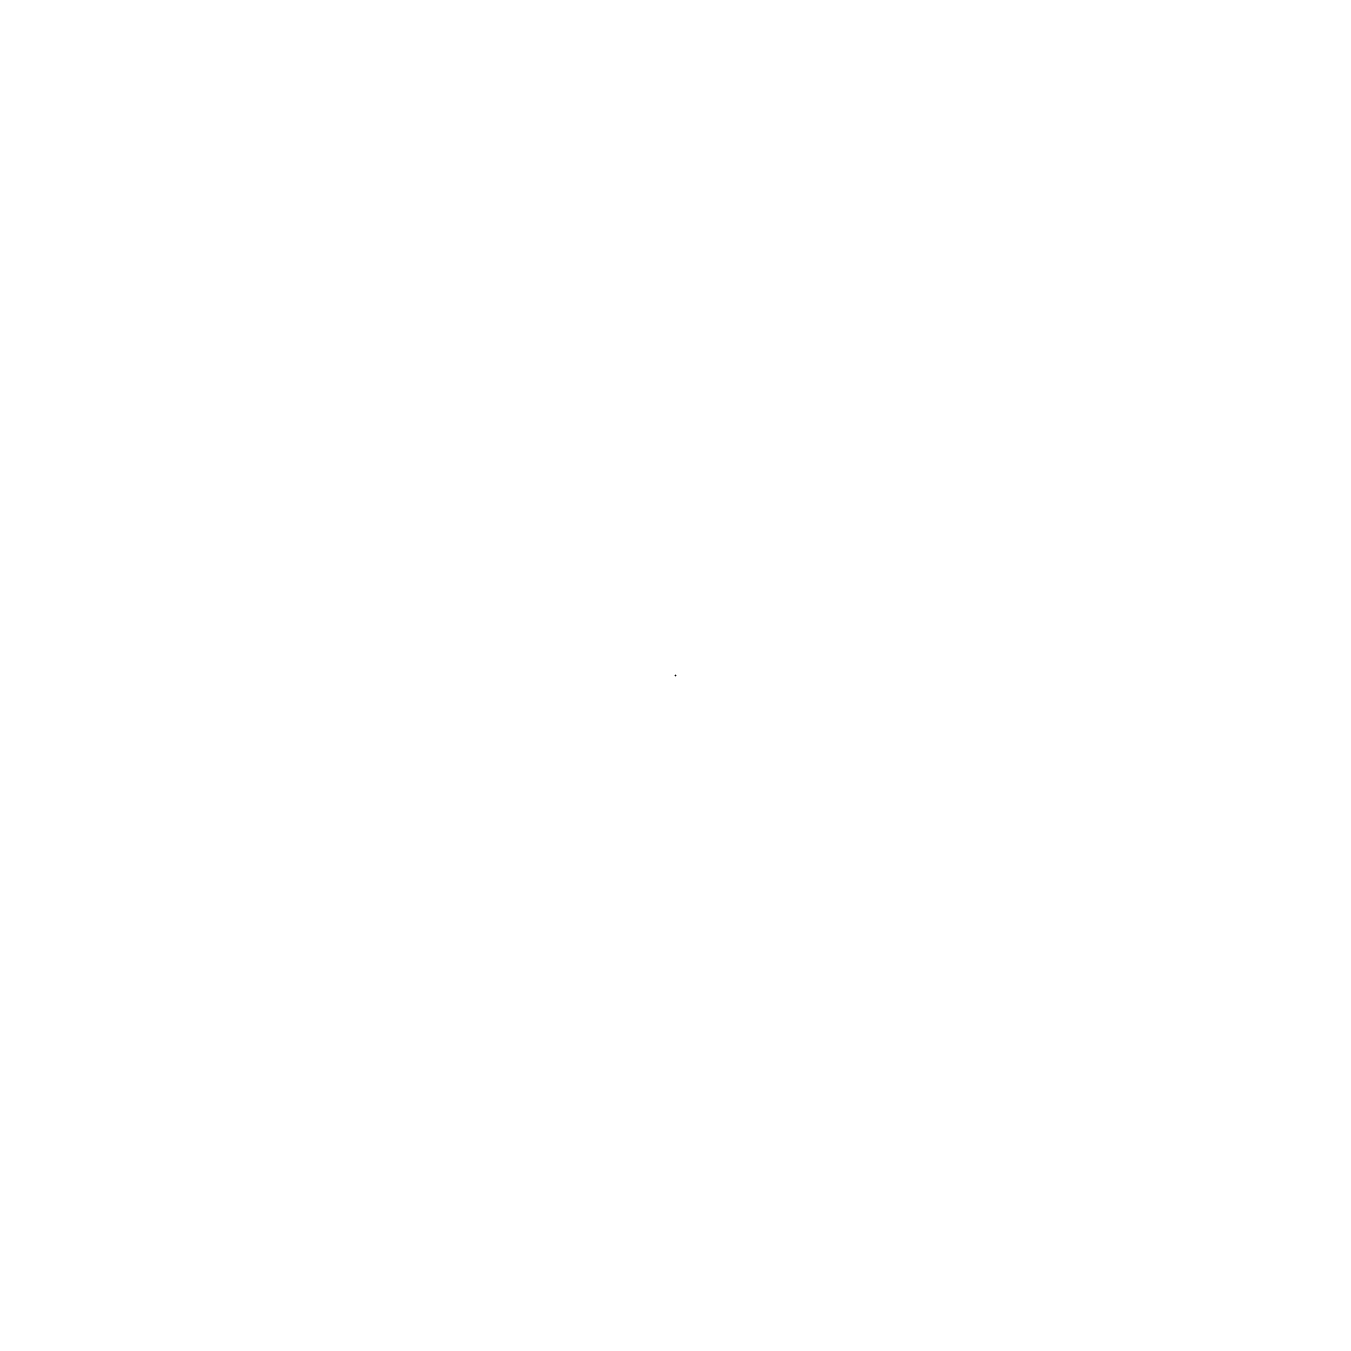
# Model space of a CAD drawing. Header units: metres. Extents: x 0 to 0, y 0 to 0.
import ezdxf

# ---------------------------------------------------------------- set-up
doc = ezdxf.new("R2010")
doc.units = ezdxf.units.M

msp = doc.modelspace()

# ---------------------------------------------------------------- linework, layer by layer
msp.add_point((0, 0))

doc.saveas('drawing.dxf')
